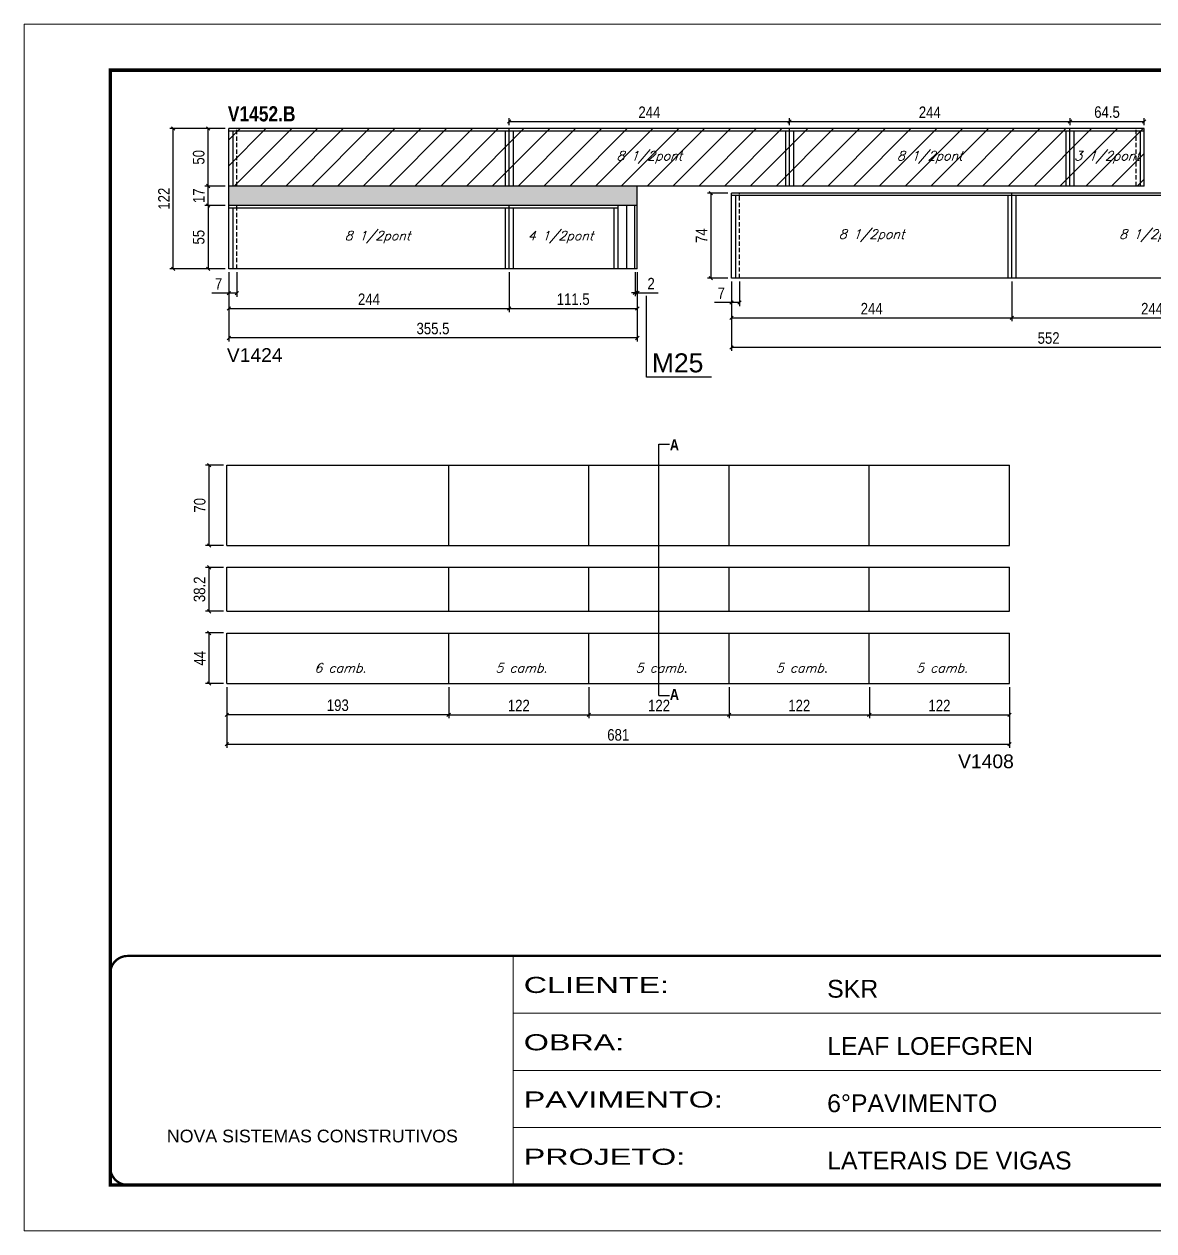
# Model space of a CAD drawing. Extents: x 3309 to 9563, y -2522 to 14608.
# Drawn here: x 6506 to 7489, y 3221 to 4271 of the extents above; entities that cross this region are included whole.
import ezdxf

# ---------------------------------------------------------------- set-up
doc = ezdxf.new("R2010")
doc.units = 0
for name, pattern in [('CONTINUO', [0]), ('DASHED', [0.75, 0.5, -0.25]), ('HIDDEN', [0.375, 0.25, -0.125])]:
    doc.linetypes.add(name, pattern=pattern)
for name, color, linetype in [('5', 5, 'Continuous'), ('COTA', 241, 'Continuous'), ('detalhes', 4, 'Continuous'), ('NOMENCLATURA', 7, 'Continuous'), ('Painéis', 200, 'Continuous'), ('SARR_2.2x7', 40, 'Continuous'), ('SARR_3.5x7', 81, 'Continuous'), ('texto', 7, 'Continuous')]:
    doc.layers.add(name, color=color, linetype=linetype)
for name, color, linetype, lineweight in [('Folhas', 255, 'Continuous', 9), ('Hachura', 251, 'Continuous', 9), ('SARRAFO DE PRESSAO', 251, 'DASHED', 9)]:
    doc.layers.add(name, color=color, linetype=linetype, lineweight=lineweight)
doc.styles.add('ARIAL', font='arial.ttf')
doc.styles.add('COTA TECNICA', font='techl___.ttf', dxfattribs={"height": 10})
doc.styles.add('Romans', font='romans.shx')
doc.styles.get("Standard").update_dxf_attribs({"font": 'arial.ttf'})
doc.styles.add('TECNICA', font='techb___.ttf', dxfattribs={"height": 10})
doc.styles.add('Tecnologia', font='')
doc.styles.get('Tecnologia').set_extended_font_data('Forgotten Futurist')
doc.dimstyles.new('PAINEL', dxfattribs={"dimtxt": 10, "dimasz": 3, "dimexe": 3, "dimexo": 3, "dimgap": 3, "dimtad": 1, "dimdec": 1, "dimzin": 12, "dimdsep": 46, "dimtxsty": 'COTA TECNICA', "dimblk1": 'OBLIQUE', "dimblk2": 'OBLIQUE', "dimsah": 1, "dimcen": 0.9, "dimclrd": 4, "dimclre": 4, "dimclrt": 240, "dimadec": 1, "dimazin": 3, "dimtfac": 1, "dimtdec": 1, "dimtmove": 0, "dimatfit": 3, "dimfxl": 1, "dimtolj": 1, "dimtzin": 12, "dimarcsym": 0})

# ---------------------------------------------------------------- blocks, each defined once
blk = doc.blocks.new('9999999999')
at = {"color": 30, "linetype": 'CONTINUO'}
for p, q in [((98564.6, 34230.2), (98564.6, 34429.4)), ((98564.6, 34379.6), (99584, 34379.6)), ((98564.6, 34329.8), (99488, 34329.8)), ((98564.6, 34280), (99488, 34280))]:
    blk.add_line(p, q, dxfattribs=at)
at = {"color": 30, "linetype": 'CONTINUO', "const_width": 2}
blk.add_lwpolyline([(99584, 34230.2), (99584, 34414.4, 0.414214), (99569, 34429.4), (98229, 34429.4, 0.414214), (98214, 34414.4), (98214, 34245.2, 0.414214), (98229, 34230.2), (99584, 34230.2)], format="xyb", dxfattribs=at)
at = {"layer": 'Folhas'}
blk.add_lwpolyline([(98139, 34190.2), (99624, 34190.2), (99624, 35240.2), (98139, 35240.2)], close=True, dxfattribs=at)
at = {"layer": 'Folhas', "color": 30, "const_width": 3}
blk.add_lwpolyline([(98214, 34230.2), (99584, 34230.2), (99584, 35200.2), (98214, 35200.2)], close=True, dxfattribs=at)
at = {"color": 7, "linetype": 'Continuous', "ltscale": 5, "style": 'ARIAL'}
for s, height, p in [('SKR', 15.48, (98837.7, 34393.1)), ('LEAF LOEFGREN', 15.483, (98837.7, 34343.3)), ('6°PAVIMENTO', 15.483, (98837.7, 34293.5)), ('NOVA SISTEMAS CONSTRUTIVOS', 11.059, (98263.2, 34267.2)), ('LATERAIS DE VIGAS', 15.483, (98837.7, 34243.7))]:
    blk.add_text(s, height=height, dxfattribs=at).set_placement(p)
at = {"layer": 'Folhas', "color": 7, "style": 'Tecnologia', "width": 1.5}
for s, p in [('CLIENTE:', (98573.7, 34397.2)), ('OBRA:', (98573.7, 34347.3)), ('PAVIMENTO:', (98573.7, 34297.5)), ('PROJETO:', (98573.7, 34247.7))]:
    blk.add_text(s, height=14, dxfattribs=at).set_placement(p)
blk = doc.blocks.new('_Oblique')
at = {"color": 0, "linetype": 'ByBlock', "lineweight": -2}
blk.add_line((-0.5, -0.5), (0.5, 0.5), dxfattribs=at)
blk = doc.blocks.new('*D2895')
at = {"layer": 'COTA', "color": 4, "linetype": 'ByBlock', "lineweight": -2, "transparency": 16777216}
for p, q in [((6684.4, 4054.8), (6684.4, 3994.6)), ((7039.9, 4054.8), (7039.9, 3994.6)), ((7039.9, 3997.6), (6684.4, 3997.6))]:
    blk.add_line(p, q, dxfattribs=at)
at = {"layer": 'Defpoints', "color": 0, "linetype": 'ByBlock', "transparency": 16777216}
for p in [(6684.4, 4057.8), (7039.9, 4057.8), (6684.4, 3997.6)]:
    blk.add_point(p, dxfattribs=at)
at = {"layer": 'COTA', "color": 4, "linetype": 'ByBlock', "lineweight": -2, "transparency": 16777216, "xscale": 3, "yscale": 3, "zscale": 3, "rotation": 180}
blk.add_blockref('_Oblique', (6684.4, 3997.6), dxfattribs=at)
at = {"layer": 'COTA', "color": 4, "linetype": 'ByBlock', "lineweight": -2, "transparency": 16777216, "xscale": 3, "yscale": 3, "zscale": 3}
blk.add_blockref('_Oblique', (7039.9, 3997.6), dxfattribs=at)
at = {"layer": 'COTA', "color": 240, "linetype": 'ByBlock', "transparency": 16777216, "insert": (6862.1, 4005.8), "char_height": 10, "attachment_point": 5, "style": 'COTA TECNICA'}
blk.add_mtext('\\A1;355.5', dxfattribs=at)
blk = doc.blocks.new('*D2896')
at = {"layer": 'COTA', "color": 4, "lineweight": -2, "transparency": 16777216}
for p, q in [((6684.4, 4054.8), (6684.4, 4020.2)), ((6928.4, 4054.8), (6928.4, 4020.2)), ((6684.4, 4023.2), (6928.4, 4023.2))]:
    blk.add_line(p, q, dxfattribs=at)
at = {"layer": 'Defpoints', "color": 0, "transparency": 16777216}
for p in [(6684.4, 4057.8), (6928.4, 4057.8), (6928.4, 4023.2)]:
    blk.add_point(p, dxfattribs=at)
at = {"layer": 'COTA', "color": 4, "lineweight": -2, "transparency": 16777216, "xscale": 3, "yscale": 3, "zscale": 3, "rotation": 180}
blk.add_blockref('_Oblique', (6684.4, 4023.2), dxfattribs=at)
at = {"layer": 'COTA', "color": 4, "lineweight": -2, "transparency": 16777216, "xscale": 3, "yscale": 3, "zscale": 3}
blk.add_blockref('_Oblique', (6928.4, 4023.2), dxfattribs=at)
at = {"layer": 'COTA', "color": 240, "transparency": 16777216, "insert": (6806.4, 4031.3), "char_height": 10, "attachment_point": 5, "style": 'COTA TECNICA'}
blk.add_mtext('\\A1;244', dxfattribs=at)
blk = doc.blocks.new('*D2897')
at = {"layer": 'COTA', "color": 4, "lineweight": -2, "transparency": 16777216}
for p, q in [((6928.4, 4054.8), (6928.4, 4020.2)), ((7039.9, 4054.8), (7039.9, 4020.2)), ((6928.4, 4023.2), (7039.9, 4023.2))]:
    blk.add_line(p, q, dxfattribs=at)
at = {"layer": 'Defpoints', "color": 0, "transparency": 16777216}
for p in [(6928.4, 4057.8), (7039.9, 4057.8), (7039.9, 4023.2)]:
    blk.add_point(p, dxfattribs=at)
at = {"layer": 'COTA', "color": 4, "lineweight": -2, "transparency": 16777216, "xscale": 3, "yscale": 3, "zscale": 3, "rotation": 180}
blk.add_blockref('_Oblique', (6928.4, 4023.2), dxfattribs=at)
at = {"layer": 'COTA', "color": 4, "lineweight": -2, "transparency": 16777216, "xscale": 3, "yscale": 3, "zscale": 3}
blk.add_blockref('_Oblique', (7039.9, 4023.2), dxfattribs=at)
at = {"layer": 'COTA', "color": 240, "transparency": 16777216, "insert": (6984.1, 4031.3), "char_height": 10, "attachment_point": 5, "style": 'COTA TECNICA'}
blk.add_mtext('\\A1;111.5', dxfattribs=at)
blk = doc.blocks.new('*D2898')
at = {"layer": 'COTA', "color": 4, "lineweight": -2, "transparency": 16777216}
for p, q in [((6681.4, 4179.8), (6663.5, 4179.8)), ((6666.5, 4129.8), (6666.5, 4179.8)), ((6681.4, 4129.8), (6663.5, 4129.8))]:
    blk.add_line(p, q, dxfattribs=at)
at = {"layer": 'Defpoints', "color": 0, "transparency": 16777216}
for p in [(6666.5, 4179.8), (6684.4, 4179.8), (6684.4, 4129.8)]:
    blk.add_point(p, dxfattribs=at)
at = {"layer": 'COTA', "color": 4, "lineweight": -2, "transparency": 16777216, "xscale": 3, "yscale": 3, "zscale": 3}
for p, rotation in [((6666.5, 4179.8), 90), ((6666.5, 4129.8), 270)]:
    blk.add_blockref('_Oblique', p, dxfattribs=dict(at, rotation=rotation))
at = {"layer": 'COTA', "color": 240, "transparency": 16777216, "insert": (6658.3, 4154.8), "char_height": 10, "attachment_point": 5, "rotation": 90, "style": 'COTA TECNICA'}
blk.add_mtext('\\A1;50', dxfattribs=at)
blk = doc.blocks.new('*D2899')
at = {"layer": 'COTA', "color": 4, "lineweight": -2, "transparency": 16777216}
for p, q in [((6681.4, 4129.8), (6663.5, 4129.8)), ((6666.5, 4112.8), (6666.5, 4129.8)), ((6681.4, 4112.8), (6663.5, 4112.8))]:
    blk.add_line(p, q, dxfattribs=at)
at = {"layer": 'Defpoints', "color": 0, "transparency": 16777216}
for p in [(6666.5, 4129.8), (6684.4, 4129.8), (6684.4, 4112.8)]:
    blk.add_point(p, dxfattribs=at)
at = {"layer": 'COTA', "color": 4, "lineweight": -2, "transparency": 16777216, "xscale": 3, "yscale": 3, "zscale": 3}
for p, rotation in [((6666.5, 4129.8), 90), ((6666.5, 4112.8), 270)]:
    blk.add_blockref('_Oblique', p, dxfattribs=dict(at, rotation=rotation))
at = {"layer": 'COTA', "color": 240, "transparency": 16777216, "insert": (6658.4, 4121.3), "char_height": 10, "attachment_point": 5, "rotation": 90, "style": 'COTA TECNICA'}
blk.add_mtext('\\A1;17', dxfattribs=at)
blk = doc.blocks.new('*D2900')
at = {"layer": 'COTA', "color": 4, "lineweight": -2, "transparency": 16777216}
for p, q in [((6681.4, 4112.8), (6663.5, 4112.8)), ((6666.5, 4112.8), (6666.5, 4057.8)), ((6681.4, 4057.8), (6663.5, 4057.8))]:
    blk.add_line(p, q, dxfattribs=at)
at = {"layer": 'Defpoints', "color": 0, "transparency": 16777216}
for p in [(6684.4, 4112.8), (6666.5, 4057.8), (6684.4, 4057.8)]:
    blk.add_point(p, dxfattribs=at)
at = {"layer": 'COTA', "color": 4, "lineweight": -2, "transparency": 16777216, "xscale": 3, "yscale": 3, "zscale": 3}
for p, rotation in [((6666.5, 4112.8), 90), ((6666.5, 4057.8), 270)]:
    blk.add_blockref('_Oblique', p, dxfattribs=dict(at, rotation=rotation))
at = {"layer": 'COTA', "color": 240, "transparency": 16777216, "insert": (6658.3, 4085.3), "char_height": 10, "attachment_point": 5, "rotation": 90, "style": 'COTA TECNICA'}
blk.add_mtext('\\A1;55', dxfattribs=at)
blk = doc.blocks.new('*D2901')
at = {"layer": 'COTA', "color": 4, "lineweight": -2, "transparency": 16777216}
for p, q in [((6681.4, 4179.8), (6633, 4179.8)), ((6636, 4057.8), (6636, 4179.8)), ((6681.4, 4057.8), (6633, 4057.8))]:
    blk.add_line(p, q, dxfattribs=at)
at = {"layer": 'Defpoints', "color": 0, "transparency": 16777216}
for p in [(6636, 4179.8), (6684.4, 4179.8), (6684.4, 4057.8)]:
    blk.add_point(p, dxfattribs=at)
at = {"layer": 'COTA', "color": 4, "lineweight": -2, "transparency": 16777216, "xscale": 3, "yscale": 3, "zscale": 3}
for p, rotation in [((6636, 4179.8), 90), ((6636, 4057.8), 270)]:
    blk.add_blockref('_Oblique', p, dxfattribs=dict(at, rotation=rotation))
at = {"layer": 'COTA', "color": 240, "transparency": 16777216, "insert": (6628, 4118.8), "char_height": 10, "attachment_point": 5, "rotation": 90, "style": 'COTA TECNICA'}
blk.add_mtext('\\A1;122', dxfattribs=at)
blk = doc.blocks.new('*D2902')
at = {"layer": 'COTA', "color": 4, "lineweight": -2, "transparency": 16777216}
for p, q in [((6684.4, 4054.8), (6684.4, 4033.5)), ((6691.4, 4054.8), (6691.4, 4033.5)), ((6684.4, 4036.5), (6669.6, 4036.5)), ((6691.4, 4036.5), (6684.4, 4036.5))]:
    blk.add_line(p, q, dxfattribs=at)
at = {"layer": 'Defpoints', "color": 0, "transparency": 16777216}
for p in [(6684.4, 4057.8), (6691.4, 4057.8), (6684.4, 4036.5)]:
    blk.add_point(p, dxfattribs=at)
at = {"layer": 'COTA', "color": 4, "lineweight": -2, "transparency": 16777216, "xscale": 3, "yscale": 3, "zscale": 3, "rotation": 180}
blk.add_blockref('_Oblique', (6684.4, 4036.5), dxfattribs=at)
at = {"layer": 'COTA', "color": 4, "lineweight": -2, "transparency": 16777216, "xscale": 3, "yscale": 3, "zscale": 3}
blk.add_blockref('_Oblique', (6691.4, 4036.5), dxfattribs=at)
at = {"layer": 'COTA', "color": 240, "transparency": 16777216, "insert": (6675.5, 4044.6), "char_height": 10, "attachment_point": 5, "style": 'COTA TECNICA'}
blk.add_mtext('\\A1;7', dxfattribs=at)
blk = doc.blocks.new('*D2906')
at = {"layer": 'COTA', "color": 4, "linetype": 'ByBlock', "lineweight": -2, "transparency": 16777216}
for p, q in [((7121.8, 4046.7), (7121.8, 3986.4)), ((7673.8, 4046.7), (7673.8, 3986.4)), ((7673.8, 3989.4), (7121.8, 3989.4))]:
    blk.add_line(p, q, dxfattribs=at)
at = {"layer": 'Defpoints', "color": 0, "linetype": 'ByBlock', "transparency": 16777216}
for p in [(7121.8, 4049.7), (7673.8, 4049.7), (7121.8, 3989.4)]:
    blk.add_point(p, dxfattribs=at)
at = {"layer": 'COTA', "color": 4, "linetype": 'ByBlock', "lineweight": -2, "transparency": 16777216, "xscale": 3, "yscale": 3, "zscale": 3, "rotation": 180}
blk.add_blockref('_Oblique', (7121.8, 3989.4), dxfattribs=at)
at = {"layer": 'COTA', "color": 4, "linetype": 'ByBlock', "lineweight": -2, "transparency": 16777216, "xscale": 3, "yscale": 3, "zscale": 3}
blk.add_blockref('_Oblique', (7673.8, 3989.4), dxfattribs=at)
at = {"layer": 'COTA', "color": 240, "linetype": 'ByBlock', "transparency": 16777216, "insert": (7397.8, 3997.5), "char_height": 10, "attachment_point": 5, "style": 'COTA TECNICA'}
blk.add_mtext('\\A1;552', dxfattribs=at)
blk = doc.blocks.new('*D2907')
at = {"layer": 'COTA', "color": 4, "lineweight": -2, "transparency": 16777216}
for p, q in [((7121.8, 4046.7), (7121.8, 4012.1)), ((7365.8, 4046.7), (7365.8, 4012.1)), ((7121.8, 4015.1), (7365.8, 4015.1))]:
    blk.add_line(p, q, dxfattribs=at)
at = {"layer": 'Defpoints', "color": 0, "transparency": 16777216}
for p in [(7121.8, 4049.7), (7365.8, 4049.7), (7365.8, 4015.1)]:
    blk.add_point(p, dxfattribs=at)
at = {"layer": 'COTA', "color": 4, "lineweight": -2, "transparency": 16777216, "xscale": 3, "yscale": 3, "zscale": 3, "rotation": 180}
blk.add_blockref('_Oblique', (7121.8, 4015.1), dxfattribs=at)
at = {"layer": 'COTA', "color": 4, "lineweight": -2, "transparency": 16777216, "xscale": 3, "yscale": 3, "zscale": 3}
blk.add_blockref('_Oblique', (7365.8, 4015.1), dxfattribs=at)
at = {"layer": 'COTA', "color": 240, "transparency": 16777216, "insert": (7243.8, 4023.1), "char_height": 10, "attachment_point": 5, "style": 'COTA TECNICA'}
blk.add_mtext('\\A1;244', dxfattribs=at)
blk = doc.blocks.new('*D2908')
at = {"layer": 'COTA', "color": 4, "lineweight": -2, "transparency": 16777216}
for p, q in [((7365.8, 4046.7), (7365.8, 4012.1)), ((7609.8, 4046.7), (7609.8, 4012.1)), ((7365.8, 4015.1), (7609.8, 4015.1))]:
    blk.add_line(p, q, dxfattribs=at)
at = {"layer": 'Defpoints', "color": 0, "transparency": 16777216}
for p in [(7365.8, 4049.7), (7609.8, 4049.7), (7609.8, 4015.1)]:
    blk.add_point(p, dxfattribs=at)
at = {"layer": 'COTA', "color": 4, "lineweight": -2, "transparency": 16777216, "xscale": 3, "yscale": 3, "zscale": 3, "rotation": 180}
blk.add_blockref('_Oblique', (7365.8, 4015.1), dxfattribs=at)
at = {"layer": 'COTA', "color": 4, "lineweight": -2, "transparency": 16777216, "xscale": 3, "yscale": 3, "zscale": 3}
blk.add_blockref('_Oblique', (7609.8, 4015.1), dxfattribs=at)
at = {"layer": 'COTA', "color": 240, "transparency": 16777216, "insert": (7487.8, 4023.1), "char_height": 10, "attachment_point": 5, "style": 'COTA TECNICA'}
blk.add_mtext('\\A1;244', dxfattribs=at)
blk = doc.blocks.new('*D2909')
at = {"layer": 'COTA', "color": 4, "lineweight": -2, "transparency": 16777216}
for p, q in [((7118.8, 4123.7), (7100.9, 4123.7)), ((7103.9, 4123.7), (7103.9, 4049.7)), ((7118.8, 4049.7), (7100.9, 4049.7))]:
    blk.add_line(p, q, dxfattribs=at)
at = {"layer": 'Defpoints', "color": 0, "transparency": 16777216}
for p in [(7121.8, 4123.7), (7103.9, 4049.7), (7121.8, 4049.7)]:
    blk.add_point(p, dxfattribs=at)
at = {"layer": 'COTA', "color": 4, "lineweight": -2, "transparency": 16777216, "xscale": 3, "yscale": 3, "zscale": 3}
for p, rotation in [((7103.9, 4123.7), 90), ((7103.9, 4049.7), 270)]:
    blk.add_blockref('_Oblique', p, dxfattribs=dict(at, rotation=rotation))
at = {"layer": 'COTA', "color": 240, "transparency": 16777216, "insert": (7095.8, 4086.7), "char_height": 10, "attachment_point": 5, "rotation": 90, "style": 'COTA TECNICA'}
blk.add_mtext('\\A1;74', dxfattribs=at)
blk = doc.blocks.new('*D2903')
at = {"layer": 'COTA', "color": 4, "lineweight": -2, "transparency": 16777216}
for p, q in [((7121.8, 4046.7), (7121.8, 4025.4)), ((7128.8, 4046.7), (7128.8, 4025.4)), ((7121.8, 4028.4), (7107, 4028.4)), ((7128.8, 4028.4), (7121.8, 4028.4))]:
    blk.add_line(p, q, dxfattribs=at)
at = {"layer": 'Defpoints', "color": 0, "transparency": 16777216}
for p in [(7121.8, 4049.7), (7128.8, 4049.7), (7121.8, 4028.4)]:
    blk.add_point(p, dxfattribs=at)
at = {"layer": 'COTA', "color": 4, "lineweight": -2, "transparency": 16777216, "xscale": 3, "yscale": 3, "zscale": 3, "rotation": 180}
blk.add_blockref('_Oblique', (7121.8, 4028.4), dxfattribs=at)
at = {"layer": 'COTA', "color": 4, "lineweight": -2, "transparency": 16777216, "xscale": 3, "yscale": 3, "zscale": 3}
blk.add_blockref('_Oblique', (7128.8, 4028.4), dxfattribs=at)
at = {"layer": 'COTA', "color": 240, "transparency": 16777216, "insert": (7112.9, 4036.5), "char_height": 10, "attachment_point": 5, "style": 'COTA TECNICA'}
blk.add_mtext('\\A1;7', dxfattribs=at)
blk = doc.blocks.new('*D2926')
at = {"layer": 'COTA', "color": 4, "lineweight": -2, "transparency": 16777216}
for p, q in [((6679.8, 3887), (6664.3, 3887)), ((6667.3, 3817), (6667.3, 3887)), ((6679.8, 3817), (6664.3, 3817))]:
    blk.add_line(p, q, dxfattribs=at)
at = {"layer": 'Defpoints', "color": 0, "transparency": 16777216}
for p in [(6667.3, 3887), (6682.8, 3887), (6682.8, 3817)]:
    blk.add_point(p, dxfattribs=at)
at = {"layer": 'COTA', "color": 4, "lineweight": -2, "transparency": 16777216, "xscale": 3, "yscale": 3, "zscale": 3}
for p, rotation in [((6667.3, 3887), 90), ((6667.3, 3817), 270)]:
    blk.add_blockref('_Oblique', p, dxfattribs=dict(at, rotation=rotation))
at = {"layer": 'COTA', "color": 240, "transparency": 16777216, "insert": (6659.2, 3852), "char_height": 10, "attachment_point": 5, "rotation": 90, "style": 'COTA TECNICA'}
blk.add_mtext('\\A1;70', dxfattribs=at)
blk = doc.blocks.new('*D2927')
at = {"layer": 'COTA', "color": 4, "lineweight": -2, "transparency": 16777216}
for p, q in [((6679.8, 3798), (6664.3, 3798)), ((6667.3, 3759.8), (6667.3, 3798)), ((6679.8, 3759.8), (6664.3, 3759.8))]:
    blk.add_line(p, q, dxfattribs=at)
at = {"layer": 'Defpoints', "color": 0, "transparency": 16777216}
for p in [(6667.3, 3798), (6682.8, 3798), (6682.8, 3759.8)]:
    blk.add_point(p, dxfattribs=at)
at = {"layer": 'COTA', "color": 4, "lineweight": -2, "transparency": 16777216, "xscale": 3, "yscale": 3, "zscale": 3}
for p, rotation in [((6667.3, 3798), 90), ((6667.3, 3759.8), 270)]:
    blk.add_blockref('_Oblique', p, dxfattribs=dict(at, rotation=rotation))
at = {"layer": 'COTA', "color": 240, "transparency": 16777216, "insert": (6659, 3778.9), "char_height": 10, "attachment_point": 5, "rotation": 90, "style": 'COTA TECNICA'}
blk.add_mtext('\\A1;38.2', dxfattribs=at)
blk = doc.blocks.new('*D2928')
at = {"layer": 'COTA', "color": 4, "lineweight": -2, "transparency": 16777216}
for p, q in [((6679.8, 3740.9), (6664.3, 3740.9)), ((6667.3, 3696.9), (6667.3, 3740.9)), ((6679.8, 3696.9), (6664.3, 3696.9))]:
    blk.add_line(p, q, dxfattribs=at)
at = {"layer": 'Defpoints', "color": 0, "transparency": 16777216}
for p in [(6667.3, 3740.9), (6682.8, 3740.9), (6682.8, 3696.9)]:
    blk.add_point(p, dxfattribs=at)
at = {"layer": 'COTA', "color": 4, "lineweight": -2, "transparency": 16777216, "xscale": 3, "yscale": 3, "zscale": 3}
for p, rotation in [((6667.3, 3740.9), 90), ((6667.3, 3696.9), 270)]:
    blk.add_blockref('_Oblique', p, dxfattribs=dict(at, rotation=rotation))
at = {"layer": 'COTA', "color": 240, "transparency": 16777216, "insert": (6659.2, 3718.9), "char_height": 10, "attachment_point": 5, "rotation": 90, "style": 'COTA TECNICA'}
blk.add_mtext('\\A1;44', dxfattribs=at)
blk = doc.blocks.new('*D2931')
at = {"layer": 'COTA', "color": 4, "lineweight": -2, "transparency": 16777216}
for p, q in [((6682.8, 3693.9), (6682.8, 3666.7)), ((6875.8, 3693.9), (6875.8, 3666.7)), ((6875.8, 3669.7), (6682.8, 3669.7))]:
    blk.add_line(p, q, dxfattribs=at)
at = {"layer": 'Defpoints', "color": 0, "transparency": 16777216}
for p in [(6682.8, 3696.9, 0), (6875.8, 3696.9, 0), (6682.8, 3669.7)]:
    blk.add_point(p, dxfattribs=at)
at = {"layer": 'COTA', "color": 4, "lineweight": -2, "transparency": 16777216, "xscale": 3, "yscale": 3, "zscale": 3, "rotation": 180}
blk.add_blockref('_Oblique', (6682.8, 3669.7), dxfattribs=at)
at = {"layer": 'COTA', "color": 4, "lineweight": -2, "transparency": 16777216, "xscale": 3, "yscale": 3, "zscale": 3}
blk.add_blockref('_Oblique', (6875.8, 3669.7), dxfattribs=at)
at = {"layer": 'COTA', "color": 240, "transparency": 16777216, "insert": (6779.3, 3678), "char_height": 10, "attachment_point": 5, "style": 'COTA TECNICA'}
blk.add_mtext('\\A1;193', dxfattribs=at)
blk = doc.blocks.new('*D2932')
at = {"layer": 'COTA', "color": 4, "lineweight": -2, "transparency": 16777216}
for p, q in [((6682.8, 3693.9), (6682.8, 3641.1)), ((7363.8, 3693.9), (7363.8, 3641.1)), ((6682.8, 3644.1), (7363.8, 3644.1))]:
    blk.add_line(p, q, dxfattribs=at)
at = {"layer": 'Defpoints', "color": 0, "transparency": 16777216}
for p in [(6682.8, 3696.9, 0), (7363.8, 3696.9, 0), (7363.8, 3644.1)]:
    blk.add_point(p, dxfattribs=at)
at = {"layer": 'COTA', "color": 4, "lineweight": -2, "transparency": 16777216, "xscale": 3, "yscale": 3, "zscale": 3, "rotation": 180}
blk.add_blockref('_Oblique', (6682.8, 3644.1), dxfattribs=at)
at = {"layer": 'COTA', "color": 4, "lineweight": -2, "transparency": 16777216, "xscale": 3, "yscale": 3, "zscale": 3}
blk.add_blockref('_Oblique', (7363.8, 3644.1), dxfattribs=at)
at = {"layer": 'COTA', "color": 240, "transparency": 16777216, "insert": (7023.3, 3652.2), "char_height": 10, "attachment_point": 5, "style": 'COTA TECNICA'}
blk.add_mtext('\\A1;681', dxfattribs=at)
blk = doc.blocks.new('*D2935')
at = {"layer": 'COTA', "color": 4, "lineweight": -2, "transparency": 16777216}
for p, q in [((6875.8, 3693.9), (6875.8, 3666.7)), ((6997.8, 3693.9), (6997.8, 3666.7)), ((6875.8, 3669.7), (6997.8, 3669.7))]:
    blk.add_line(p, q, dxfattribs=at)
at = {"layer": 'Defpoints', "color": 0, "transparency": 16777216}
for p in [(6875.8, 3696.9), (6997.8, 3696.9), (6997.8, 3669.7)]:
    blk.add_point(p, dxfattribs=at)
at = {"layer": 'COTA', "color": 4, "lineweight": -2, "transparency": 16777216, "xscale": 3, "yscale": 3, "zscale": 3, "rotation": 180}
blk.add_blockref('_Oblique', (6875.8, 3669.7), dxfattribs=at)
at = {"layer": 'COTA', "color": 4, "lineweight": -2, "transparency": 16777216, "xscale": 3, "yscale": 3, "zscale": 3}
blk.add_blockref('_Oblique', (6997.8, 3669.7), dxfattribs=at)
at = {"layer": 'COTA', "color": 240, "transparency": 16777216, "insert": (6936.8, 3677.8), "char_height": 10, "attachment_point": 5, "style": 'COTA TECNICA'}
blk.add_mtext('\\A1;122', dxfattribs=at)
blk = doc.blocks.new('*D2936')
at = {"layer": 'COTA', "color": 4, "lineweight": -2, "transparency": 16777216}
for p, q in [((6997.8, 3693.9), (6997.8, 3666.7)), ((7119.8, 3693.9), (7119.8, 3666.7)), ((6997.8, 3669.7), (7119.8, 3669.7))]:
    blk.add_line(p, q, dxfattribs=at)
at = {"layer": 'Defpoints', "color": 0, "transparency": 16777216}
for p in [(6997.8, 3696.9), (7119.8, 3696.9), (7119.8, 3669.7)]:
    blk.add_point(p, dxfattribs=at)
at = {"layer": 'COTA', "color": 4, "lineweight": -2, "transparency": 16777216, "xscale": 3, "yscale": 3, "zscale": 3, "rotation": 180}
blk.add_blockref('_Oblique', (6997.8, 3669.7), dxfattribs=at)
at = {"layer": 'COTA', "color": 4, "lineweight": -2, "transparency": 16777216, "xscale": 3, "yscale": 3, "zscale": 3}
blk.add_blockref('_Oblique', (7119.8, 3669.7), dxfattribs=at)
at = {"layer": 'COTA', "color": 240, "transparency": 16777216, "insert": (7058.8, 3677.8), "char_height": 10, "attachment_point": 5, "style": 'COTA TECNICA'}
blk.add_mtext('\\A1;122', dxfattribs=at)
blk = doc.blocks.new('*D2937')
at = {"layer": 'COTA', "color": 4, "lineweight": -2, "transparency": 16777216}
for p, q in [((7119.8, 3693.9), (7119.8, 3666.7)), ((7241.8, 3693.9), (7241.8, 3666.7)), ((7119.8, 3669.7), (7241.8, 3669.7))]:
    blk.add_line(p, q, dxfattribs=at)
at = {"layer": 'Defpoints', "color": 0, "transparency": 16777216}
for p in [(7119.8, 3696.9), (7241.8, 3696.9), (7241.8, 3669.7)]:
    blk.add_point(p, dxfattribs=at)
at = {"layer": 'COTA', "color": 4, "lineweight": -2, "transparency": 16777216, "xscale": 3, "yscale": 3, "zscale": 3, "rotation": 180}
blk.add_blockref('_Oblique', (7119.8, 3669.7), dxfattribs=at)
at = {"layer": 'COTA', "color": 4, "lineweight": -2, "transparency": 16777216, "xscale": 3, "yscale": 3, "zscale": 3}
blk.add_blockref('_Oblique', (7241.8, 3669.7), dxfattribs=at)
at = {"layer": 'COTA', "color": 240, "transparency": 16777216, "insert": (7180.8, 3677.8), "char_height": 10, "attachment_point": 5, "style": 'COTA TECNICA'}
blk.add_mtext('\\A1;122', dxfattribs=at)
blk = doc.blocks.new('*D2938')
at = {"layer": 'COTA', "color": 4, "lineweight": -2, "transparency": 16777216}
for p, q in [((7241.8, 3693.9), (7241.8, 3666.7)), ((7363.8, 3693.9), (7363.8, 3666.7)), ((7241.8, 3669.7), (7363.8, 3669.7))]:
    blk.add_line(p, q, dxfattribs=at)
at = {"layer": 'Defpoints', "color": 0, "transparency": 16777216}
for p in [(7241.8, 3696.9), (7363.8, 3696.9), (7363.8, 3669.7)]:
    blk.add_point(p, dxfattribs=at)
at = {"layer": 'COTA', "color": 4, "lineweight": -2, "transparency": 16777216, "xscale": 3, "yscale": 3, "zscale": 3, "rotation": 180}
blk.add_blockref('_Oblique', (7241.8, 3669.7), dxfattribs=at)
at = {"layer": 'COTA', "color": 4, "lineweight": -2, "transparency": 16777216, "xscale": 3, "yscale": 3, "zscale": 3}
blk.add_blockref('_Oblique', (7363.8, 3669.7), dxfattribs=at)
at = {"layer": 'COTA', "color": 240, "transparency": 16777216, "insert": (7302.8, 3677.8), "char_height": 10, "attachment_point": 5, "style": 'COTA TECNICA'}
blk.add_mtext('\\A1;122', dxfattribs=at)
blk = doc.blocks.new('*D2942')
at = {"layer": 'COTA', "color": 4, "lineweight": -2, "transparency": 16777216}
for p, q in [((6928.4, 4182.8), (6928.4, 4189)), ((6928.4, 4186), (7172.4, 4186)), ((7172.4, 4182.8), (7172.4, 4189))]:
    blk.add_line(p, q, dxfattribs=at)
at = {"layer": 'Defpoints', "color": 0, "transparency": 16777216}
for p in [(6928.4, 4179.8), (7172.4, 4186), (7172.4, 4179.8)]:
    blk.add_point(p, dxfattribs=at)
at = {"layer": 'COTA', "color": 4, "lineweight": -2, "transparency": 16777216, "xscale": 3, "yscale": 3, "zscale": 3, "rotation": 180}
blk.add_blockref('_Oblique', (6928.4, 4186), dxfattribs=at)
at = {"layer": 'COTA', "color": 4, "lineweight": -2, "transparency": 16777216, "xscale": 3, "yscale": 3, "zscale": 3}
blk.add_blockref('_Oblique', (7172.4, 4186), dxfattribs=at)
at = {"layer": 'COTA', "color": 240, "transparency": 16777216, "insert": (7050.4, 4194), "char_height": 10, "attachment_point": 5, "style": 'COTA TECNICA'}
blk.add_mtext('\\A1;244', dxfattribs=at)
blk = doc.blocks.new('*D2943')
at = {"layer": 'COTA', "color": 4, "lineweight": -2, "transparency": 16777216}
for p, q in [((7172.4, 4182.8), (7172.4, 4189)), ((7172.4, 4186), (7416.4, 4186)), ((7416.4, 4182.8), (7416.4, 4189))]:
    blk.add_line(p, q, dxfattribs=at)
at = {"layer": 'Defpoints', "color": 0, "transparency": 16777216}
for p in [(7172.4, 4179.8), (7416.4, 4186), (7416.4, 4179.8)]:
    blk.add_point(p, dxfattribs=at)
at = {"layer": 'COTA', "color": 4, "lineweight": -2, "transparency": 16777216, "xscale": 3, "yscale": 3, "zscale": 3, "rotation": 180}
blk.add_blockref('_Oblique', (7172.4, 4186), dxfattribs=at)
at = {"layer": 'COTA', "color": 4, "lineweight": -2, "transparency": 16777216, "xscale": 3, "yscale": 3, "zscale": 3}
blk.add_blockref('_Oblique', (7416.4, 4186), dxfattribs=at)
at = {"layer": 'COTA', "color": 240, "transparency": 16777216, "insert": (7294.4, 4194), "char_height": 10, "attachment_point": 5, "style": 'COTA TECNICA'}
blk.add_mtext('\\A1;244', dxfattribs=at)
blk = doc.blocks.new('*D2944')
at = {"layer": 'COTA', "color": 4, "lineweight": -2, "transparency": 16777216}
for p, q in [((7416.4, 4182.8), (7416.4, 4189)), ((7416.4, 4186), (7480.9, 4186)), ((7480.9, 4182.8), (7480.9, 4189))]:
    blk.add_line(p, q, dxfattribs=at)
at = {"layer": 'Defpoints', "color": 0, "transparency": 16777216}
for p in [(7416.4, 4179.8), (7480.9, 4186), (7480.9, 4179.8)]:
    blk.add_point(p, dxfattribs=at)
at = {"layer": 'COTA', "color": 4, "lineweight": -2, "transparency": 16777216, "xscale": 3, "yscale": 3, "zscale": 3, "rotation": 180}
blk.add_blockref('_Oblique', (7416.4, 4186), dxfattribs=at)
at = {"layer": 'COTA', "color": 4, "lineweight": -2, "transparency": 16777216, "xscale": 3, "yscale": 3, "zscale": 3}
blk.add_blockref('_Oblique', (7480.9, 4186), dxfattribs=at)
at = {"layer": 'COTA', "color": 240, "transparency": 16777216, "insert": (7448.6, 4194.1), "char_height": 10, "attachment_point": 5, "style": 'COTA TECNICA'}
blk.add_mtext('\\A1;64.5', dxfattribs=at)
blk = doc.blocks.new('*D3019')
at = {"layer": 'COTA', "color": 4, "lineweight": -2, "transparency": 16777216}
for p, q in [((7037.9, 4054.8), (7037.9, 4033.9)), ((7039.9, 4054.8), (7039.9, 4033.9)), ((7037.9, 4036.9), (7034.9, 4036.9)), ((7037.9, 4036.9), (7039.9, 4036.9)), ((7039.9, 4036.9), (7058, 4036.9))]:
    blk.add_line(p, q, dxfattribs=at)
at = {"layer": 'Defpoints', "color": 0, "transparency": 16777216}
for p in [(7037.9, 4057.8), (7039.9, 4057.8), (7039.9, 4036.9)]:
    blk.add_point(p, dxfattribs=at)
at = {"layer": 'COTA', "color": 4, "lineweight": -2, "transparency": 16777216, "xscale": 3, "yscale": 3, "zscale": 3}
blk.add_blockref('_Oblique', (7037.9, 4036.9), dxfattribs=at)
at = {"layer": 'COTA', "color": 4, "lineweight": -2, "transparency": 16777216, "xscale": 3, "yscale": 3, "zscale": 3, "rotation": 180}
blk.add_blockref('_Oblique', (7039.9, 4036.9), dxfattribs=at)
at = {"layer": 'COTA', "color": 240, "transparency": 16777216, "insert": (7051.9, 4044.9), "char_height": 10, "attachment_point": 5, "style": 'COTA TECNICA'}
blk.add_mtext('\\A1;2', dxfattribs=at)

msp = doc.modelspace()

# ---------------------------------------------------------------- hatches: boundary and pattern name
at = {"layer": 'COTA'}
h = msp.add_hatch(dxfattribs=at)
h.set_pattern_fill('AR-CONC', color=256, scale=0.03)
h.set_pattern_definition([(50, (33.275, 0), (5.46554, -0.4781726), [0.5715, -6.2865]), (355, (33.275, 0), (-1.0573026, 5.7317054), [0.4572, -5.0292175]), (100.451445, (33.7304, -0.04), (4.4082374, 5.2535326), [0.4857003, -5.3427073]), (46.1842, (33.275, 1.524), (8.132371, -1.26127), [0.85725, -9.42975]), (96.63556, (33.953, 1.419), (7.122124, 7.422784), [0.728551, -8.014068]), (351.18415, (33.275, 1.524), (7.122124, 7.422784), [0.685799, -7.543792]), (21, (34.037, 1.143), (4.5484317, -3.067956), [0.5715, -6.2865]), (326, (34.037, 1.143), (1.854061, 5.525639), [0.4572, -5.0292]), (71.451445, (34.416, 0.8873), (6.4024926, 2.457683), [0.4857003, -5.342698]), (37.5, (33.275, 0), (0.0926581, 2.53665117), [0, -4.96824, 0, -5.1054, 0, -5.04825]), (7.5, (33.275, 0), (2.0045899, 3.0054172), [0, -2.91084, 0, -4.85394, 0, -1.92405]), (327.5, (31.5757, 0), (4.06771786, -0.1718623), [0, -1.905, 0, -5.9436, 0, -7.8867]), (317.5, (30.8137, 0), (4.4438754, 0.7627947), [0, -2.4765, 0, -3.94716, 0, -5.6007])])
h.paths.add_polyline_path([(6684.35, 4129.83), (6684.35, 4112.83), (7039.85, 4112.83), (7039.85, 4129.83)])
at = {"layer": 'Hachura', "linetype": 'ByBlock'}
h = msp.add_hatch(dxfattribs=at)
h.set_pattern_fill('ANSI31', color=256, scale=5)
h.paths.add_polyline_path([(6684.35, 4179.83), (6684.35, 4129.83), (6928.35, 4129.83), (6928.35, 4179.83)])
h.paths.add_polyline_path([(6928.35, 4179.83), (6928.35, 4129.83), (7172.35, 4129.83), (7172.35, 4179.83)])
h.paths.add_polyline_path([(7172.35, 4179.83), (7172.35, 4129.83), (7416.35, 4129.83), (7416.35, 4179.83)])
h.paths.add_polyline_path([(7416.35, 4179.83), (7416.35, 4129.83), (7480.85, 4129.83), (7480.85, 4179.83)])

# ---------------------------------------------------------------- linework, layer by layer
at = {"layer": 'COTA'}
for p, q in [((6684.35, 4112.83), (6684.35, 4129.83)), ((7039.85, 4112.83), (7039.85, 4129.83)), ((7058.76, 3686.66), (7058.76, 3905.31)), ((7058.76, 3905.31), (7067.94, 3905.31)), ((7058.76, 3686.66), (7067.94, 3686.66))]:
    msp.add_line(p, q, dxfattribs=at)
at = {"layer": 'NOMENCLATURA', "linetype": 'Continuous'}
for p, q in [((7047.77, 3963.52), (7047.77, 4034.35)), ((7104.37, 3963.52), (7047.77, 3963.52))]:
    msp.add_line(p, q, dxfattribs=at)
at = {"layer": 'Painéis', "linetype": 'ByBlock'}
for p, q in [((7480.85, 4179.83), (6684.35, 4179.83)), ((6684.35, 4129.83), (6684.35, 4179.83)), ((6928.35, 4129.83), (6928.35, 4179.83)), ((7172.35, 4129.83), (7172.35, 4179.83)), ((7416.35, 4129.83), (7416.35, 4179.83)), ((7480.85, 4129.83), (7480.85, 4179.83)), ((7480.85, 4129.83), (6684.35, 4129.83)), ((7673.76, 4123.68), (7121.76, 4123.68)), ((7121.76, 4049.68), (7121.76, 4123.68)), ((7365.76, 4049.68), (7365.76, 4123.68)), ((7039.85, 4112.83), (6684.35, 4112.83)), ((6684.35, 4057.83), (6684.35, 4112.83)), ((6928.35, 4057.83), (6928.35, 4112.83)), ((7037.85, 4057.83), (7037.85, 4112.83)), ((7039.85, 4057.83), (7039.85, 4112.83)), ((7039.85, 4057.83), (6684.35, 4057.83)), ((7673.76, 4049.68), (7121.76, 4049.68)), ((6682.76, 3887.03), (7363.76, 3887.03)), ((6682.76, 3817.03), (6682.76, 3887.03)), ((6875.76, 3817.03), (6875.76, 3887.03)), ((6997.76, 3817.03), (6997.76, 3887.03)), ((7119.76, 3817.03), (7119.76, 3887.03)), ((7241.76, 3817.03), (7241.76, 3887.03)), ((7363.76, 3817.03), (7363.76, 3887.03)), ((6682.76, 3817.03), (7363.76, 3817.03)), ((6682.76, 3798.05), (7363.76, 3798.05)), ((6682.76, 3759.85), (6682.76, 3798.05)), ((6875.76, 3759.85), (6875.76, 3798.05)), ((6997.76, 3759.85), (6997.76, 3798.05)), ((7119.76, 3759.85), (7119.76, 3798.05)), ((7241.76, 3759.85), (7241.76, 3798.05)), ((7363.76, 3759.85), (7363.76, 3798.05)), ((6682.76, 3759.85), (7363.76, 3759.85)), ((6682.76, 3740.86), (7363.76, 3740.86)), ((6682.76, 3696.86), (6682.76, 3740.86)), ((6875.76, 3696.86), (6875.76, 3740.86)), ((6997.76, 3696.86), (6997.76, 3740.86)), ((7119.76, 3696.86), (7119.76, 3740.86)), ((7241.76, 3696.86), (7241.76, 3740.86)), ((7363.76, 3696.86), (7363.76, 3740.86)), ((6682.76, 3696.86), (7363.76, 3696.86))]:
    msp.add_line(p, q, dxfattribs=at)
at = {"layer": 'SARR_2.2x7', "linetype": 'HIDDEN', "ltscale": 15}
for p, q in [((6691.35, 4129.83), (6691.35, 4179.83)), ((7473.85, 4129.83), (7473.85, 4179.83)), ((7128.76, 4049.68), (7128.76, 4123.68)), ((6691.35, 4057.83), (6691.35, 4112.83))]:
    msp.add_line(p, q, dxfattribs=at)
at = {"layer": 'SARR_2.2x7', "linetype": 'Continuous'}
for p, q in [((6928.35, 4177.63), (6684.35, 4177.63)), ((7172.35, 4177.63), (6928.35, 4177.63)), ((7416.35, 4177.63), (7172.35, 4177.63)), ((7480.85, 4177.63), (7416.35, 4177.63)), ((7365.76, 4121.48), (7121.76, 4121.48)), ((7609.76, 4121.48), (7365.76, 4121.48)), ((6928.35, 4110.63), (6684.35, 4110.63)), ((7022.85, 4110.63), (6928.35, 4110.63)), ((7030.85, 4057.83), (7030.85, 4112.83))]:
    msp.add_line(p, q, dxfattribs=at)
at = {"layer": 'SARR_3.5x7'}
for p, q in [((6687.85, 4177.63), (6687.85, 4129.83)), ((6924.85, 4177.63), (6924.85, 4129.83)), ((6931.85, 4177.63), (6931.85, 4129.83)), ((7168.85, 4177.63), (7168.85, 4129.83)), ((7175.85, 4177.63), (7175.85, 4129.83)), ((7412.85, 4177.63), (7412.85, 4129.83)), ((7419.85, 4177.63), (7419.85, 4129.83)), ((7477.35, 4177.63), (7477.35, 4129.83)), ((7125.26, 4121.48), (7125.26, 4049.68)), ((7362.26, 4121.48), (7362.26, 4049.68)), ((7369.26, 4121.48), (7369.26, 4049.68)), ((6687.85, 4110.63), (6687.85, 4057.83)), ((6924.85, 4110.63), (6924.85, 4057.83)), ((6931.85, 4110.63), (6931.85, 4057.83)), ((7019.35, 4110.63), (7019.35, 4057.83)), ((7022.85, 4112.83), (7022.85, 4057.83))]:
    msp.add_line(p, q, dxfattribs=at)

# ---------------------------------------------------------------- block references
at = {"layer": 'SARRAFO DE PRESSAO', "color": 6, "linetype": 'ByBlock'}
msp.add_blockref('9999999999', (-91632.61, -30969.52), dxfattribs=at)

# ---------------------------------------------------------------- texts
at = {"layer": '5', "linetype": 'Continuous'}
for s, p in [('V1424', (6682.76, 3976.72)), ('V1408', (7319.03, 3623.24, 0))]:
    msp.add_text(s, height=12, rotation=0.00004, dxfattribs=at).set_placement(p)
at = {"layer": 'detalhes', "style": 'TECNICA'}
for p in [(7068.22, 3899.81), (7068.22, 3682.69)]:
    msp.add_text('A', height=9.6, dxfattribs=at).set_placement(p)
at = {"layer": 'NOMENCLATURA', "style": 'TECNICA'}
msp.add_text('V1452.B', height=13.2, dxfattribs=at).set_placement((6683.64, 4186.07))
at = {"layer": 'NOMENCLATURA', "linetype": 'Continuous'}
msp.add_text('M25', height=16.5, dxfattribs=at).set_placement((7052.56, 3967.71))
at = {"layer": 'texto', "color": 2, "char_height": 8, "attachment_point": 5, "style": 'Romans'}
for s, insert in [('{\\Q19;\\C256;8 1/2pont}', (7050.35, 4154.83)), ('{\\Q19;\\C256;8 1/2pont}', (7294.35, 4154.83)), ('{\\Q19;\\C256;3 1/2pont}', (7448.6, 4154.83)), ('{\\Q19;\\C256;8 1/2pont}', (6813.85, 4085.33)), ('{\\Q19;\\C256;4 1/2pont}', (6973.1, 4085.33)), ('{\\Q19;\\C256;8 1/2pont}', (7243.76, 4086.68)), ('{\\Q19;\\C256;8 1/2pont}', (7487.76, 4086.68)), ('{\\Q19;\\C256;6 camb.}', (6781.43, 3710.55, 0)), ('{\\Q19;\\C256;5 camb.}', (6938.93, 3710.55)), ('{\\Q19;\\C256;5 camb.}', (7060.93, 3710.55)), ('{\\Q19;\\C256;5 camb.}', (7182.93, 3710.55)), ('{\\Q19;\\C256;5 camb.}', (7304.93, 3710.55))]:
    msp.add_mtext(s, dxfattribs=dict(at, insert=insert))

# ---------------------------------------------------------------- dimensions: what is measured, and where the dimension line sits
at = {"layer": 'COTA'}
for base, p1, p2, picture, middle in [((7172.35, 4185.98), (6928.35, 4179.83), (7172.35, 4179.83), '*D2942', (7050.35, 4194.05)), ((6684.35, 4036.54), (6691.35, 4057.83), (6684.35, 4057.83), '*D2902', (6675.49, 4044.61)), ((6928.35, 4023.22), (6684.35, 4057.83), (6928.35, 4057.83), '*D2896', (6806.35, 4031.29)), ((7039.85, 4036.86), (7037.85, 4057.83), (7039.85, 4057.83), '*D3019', (7051.91, 4044.86)), ((7121.76, 4028.39), (7128.76, 4049.68), (7121.76, 4049.68), '*D2903', (7112.9, 4036.46)), ((7365.76, 4015.07), (7121.76, 4049.68), (7365.76, 4049.68), '*D2907', (7243.76, 4023.14)), ((6997.76, 3669.74), (6875.76, 3696.86), (6997.76, 3696.86), '*D2935', (6936.76, 3677.8))]:
    dim = msp.add_linear_dim(base=base, p1=p1, p2=p2, dimstyle='PAINEL', dxfattribs=at)
    dim.commit()
    dim.dimension.update_dxf_attribs({"geometry": picture, "text_midpoint": middle})
for base, p1, p2, picture, middle in [((7416.35, 4185.98), (7172.35, 4179.83), (7416.35, 4179.83), '*D2943', (7294.35, 4194.05)), ((7480.85, 4185.98), (7416.35, 4179.83), (7480.85, 4179.83), '*D2944', (7448.6, 4194.08)), ((7039.85, 4023.22), (6928.35, 4057.83), (7039.85, 4057.83), '*D2897', (6984.1, 4031.33)), ((7609.76, 4015.07), (7365.76, 4049.68), (7609.76, 4049.68), '*D2908', (7487.76, 4023.14)), ((7119.76, 3669.74), (6997.76, 3696.86), (7119.76, 3696.86), '*D2936', (7058.76, 3677.8)), ((7241.76, 3669.74), (7119.76, 3696.86), (7241.76, 3696.86), '*D2937', (7180.76, 3677.8)), ((7363.76, 3669.74), (7241.76, 3696.86), (7363.76, 3696.86), '*D2938', (7302.76, 3677.8))]:
    dim = msp.add_linear_dim(base=base, p1=p1, p2=p2, dimstyle='PAINEL', override={"dimtmove": 1}, dxfattribs=at)
    dim.commit()
    dim.dimension.update_dxf_attribs({"geometry": picture, "text_midpoint": middle})
for base, p1, p2, angle, picture, middle in [((6636.03, 4179.83), (6684.35, 4057.83), (6684.35, 4179.83), 90, '*D2901', (6627.98, 4118.83)), ((6666.46, 4179.83), (6684.35, 4129.83), (6684.35, 4179.83), 90, '*D2898', (6658.35, 4154.83)), ((6666.46, 4129.83), (6684.35, 4112.83), (6684.35, 4129.83), 90, '*D2899', (6658.38, 4121.33)), ((7103.86, 4049.68), (7121.76, 4123.68), (7121.76, 4049.68), 90, '*D2909', (7095.79, 4086.68)), ((6666.46, 4057.83), (6684.35, 4112.83), (6684.35, 4057.83), 90, '*D2900', (6658.35, 4085.33)), ((6667.28, 3887.03), (6682.76, 3817.03), (6682.76, 3887.03), 90, '*D2926', (6659.18, 3852.03)), ((6667.28, 3798.05), (6682.76, 3759.85), (6682.76, 3798.05), 90, '*D2927', (6659.04, 3778.95)), ((6667.28, 3740.86), (6682.76, 3696.86), (6682.76, 3740.86), 90, '*D2928', (6659.21, 3718.86)), ((6682.76, 3669.74, 0), (6875.76, 3696.86), (6682.76, 3696.86), 180, '*D2931', (6779.26, 3677.99, 0)), ((7363.76, 3644.08, 0), (6682.76, 3696.86), (7363.76, 3696.86), 180, '*D2932', (7023.26, 3652.21, 0))]:
    dim = msp.add_linear_dim(base=base, p1=p1, p2=p2, angle=angle, dimstyle='PAINEL', dxfattribs=at)
    dim.commit()
    dim.dimension.update_dxf_attribs({"geometry": picture, "text_midpoint": middle})
at = {"layer": 'COTA', "linetype": 'ByBlock'}
for base, p1, p2, picture, middle in [((6684.35, 3997.56), (7039.85, 4057.83), (6684.35, 4057.83), '*D2895', (6862.1, 4005.78)), ((7121.76, 3989.41), (7673.76, 4049.68), (7121.76, 4049.68), '*D2906', (7397.76, 3997.52))]:
    dim = msp.add_linear_dim(base=base, p1=p1, p2=p2, angle=180, dimstyle='PAINEL', dxfattribs=at)
    dim.commit()
    dim.dimension.update_dxf_attribs({"geometry": picture, "text_midpoint": middle})

doc.saveas('drawing.dxf')
